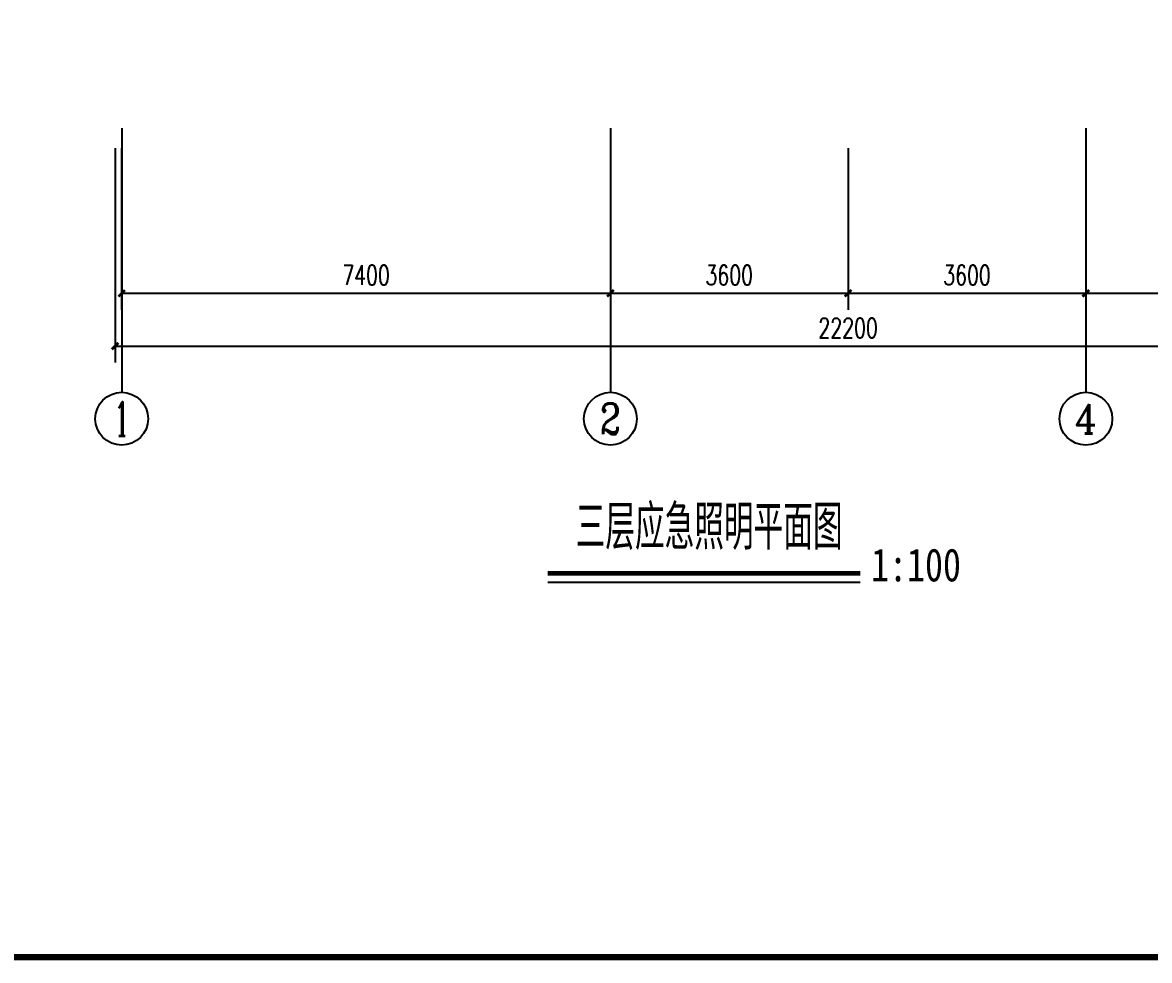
# Model space of a CAD drawing. Extents: x 6250600 to 6678662, y -692028 to -290561.
# Drawn here: x 6419556 to 6436620, y -511192 to -496988 of the extents above; entities that cross this region are included whole.
import ezdxf
from ezdxf.enums import TextEntityAlignment as Align

# ---------------------------------------------------------------- set-up
doc = ezdxf.new("R2010")
doc.units = 0
doc.header["$LTSCALE"] = 1000
doc.header["$MEASUREMENT"] = 0
doc.layers.get('0').update_dxf_attribs({"linetype": 'CONTINUOUS'})
doc.layers.get('Defpoints').update_dxf_attribs({"linetype": 'CONTINUOUS'})
for name, color, linetype in [('AXIS_TEXT', 7, 'CONTINUOUS'), ('PUB_TITLE', 4, 'CONTINUOUS'), ('图名', 15, 'CONTINUOUS'), ('建筑底图', 251, 'CONTINUOUS')]:
    doc.layers.add(name, color=color, linetype=linetype)
doc.styles.add('_TCH_AXIS', font='COMPLEX', dxfattribs={"bigfont": 'GBCBIG'})
doc.styles.add('_TCH_DIM_T3', font='SIMPLEX', dxfattribs={"width": 0.705882, "bigfont": 'GBCBIG'})
doc.styles.add('COMPLEX', font='COMPLEX')
doc.styles.add('sceie', font='sceie.shx', dxfattribs={"width": 0.7, "bigfont": 'sceic.shx'})
doc.styles.add('宋体', font='', dxfattribs={"width": 0.7})
doc.styles.get('宋体').set_extended_font_data('SimSun')
doc.dimstyles.new('_TCH_ARCH&&100', dxfattribs={"dimtxt": 297.5, "dimasz": 100, "dimexe": 250, "dimexo": 300, "dimgap": 126.25, "dimtad": 1, "dimdec": 0, "dimzin": 0, "dimdsep": 46, "dimtxsty": '_TCH_DIM_T3', "dimblk": 'ARCHTICK', "dimcen": 0.09, "dimclrt": 7, "dimazin": 2, "dimtfac": 1, "dimtdec": 0, "dimtix": 1, "dimtmove": 2, "dimatfit": 3, "dimfxl": 0, "dimtolj": 1, "dimtzin": 0, "dimarcsym": 0})

# ---------------------------------------------------------------- blocks, each defined once
blk = doc.blocks.new('_AXISO')
blk.add_circle((0, 0), 0.5)
at = {"layer": 'AXIS_TEXT', "style": 'COMPLEX', "width": 1.041667}
blk.add_attdef('A', text='', height=0.56, dxfattribs=at).set_placement((-0.25, -0.28), (0.25, -0.28), align=Align.FIT)
blk = doc.blocks.new('_ArchTick')
at = {"color": 0, "linetype": 'ByBlock', "const_width": 0.4}
blk.add_lwpolyline([(-0.5, -0.5), (0.5, 0.5)], dxfattribs=at)
blk = doc.blocks.new('*D400')
at = {"layer": 'Defpoints', "color": 0, "transparency": 16777216}
for p in [(6420957, -498588), (6443157, -498588), (6443157, -501888)]:
    blk.add_point(p, dxfattribs=at)
at = {"layer": '建筑底图', "color": 0, "lineweight": -2, "transparency": 16777216}
for p, q in [((6420957, -498888), (6420957, -502138)), ((6443157, -498888), (6443157, -502138)), ((6420957, -501888), (6443157, -501888))]:
    blk.add_line(p, q, dxfattribs=at)
at = {"layer": '建筑底图', "color": 0, "lineweight": -2, "transparency": 16777216, "xscale": 100, "yscale": 100, "zscale": 100, "rotation": 180}
blk.add_blockref('_ArchTick', (6420957, -501888), dxfattribs=at)
at = {"layer": '建筑底图', "color": 0, "lineweight": -2, "transparency": 16777216, "xscale": 100, "yscale": 100, "zscale": 100}
blk.add_blockref('_ArchTick', (6443157, -501888), dxfattribs=at)
at = {"layer": '建筑底图', "color": 7, "transparency": 16777216, "insert": (6432057, -501613), "char_height": 297.5, "attachment_point": 5, "style": '_TCH_DIM_T3'}
blk.add_mtext('\\A1;22200', dxfattribs=at)
blk = doc.blocks.new('*D401')
at = {"layer": 'Defpoints', "color": 0, "transparency": 16777216}
for p in [(6421057, -498588), (6428457, -498588), (6428457, -501088)]:
    blk.add_point(p, dxfattribs=at)
at = {"layer": '建筑底图', "color": 0, "lineweight": -2, "transparency": 16777216}
for p, q in [((6421057, -498888), (6421057, -501338)), ((6428457, -498888), (6428457, -501338)), ((6421057, -501088), (6428457, -501088))]:
    blk.add_line(p, q, dxfattribs=at)
at = {"layer": '建筑底图', "color": 0, "lineweight": -2, "transparency": 16777216, "xscale": 100, "yscale": 100, "zscale": 100, "rotation": 180}
blk.add_blockref('_ArchTick', (6421057, -501088), dxfattribs=at)
at = {"layer": '建筑底图', "color": 0, "lineweight": -2, "transparency": 16777216, "xscale": 100, "yscale": 100, "zscale": 100}
blk.add_blockref('_ArchTick', (6428457, -501088), dxfattribs=at)
at = {"layer": '建筑底图', "color": 7, "transparency": 16777216, "insert": (6424757, -500813), "char_height": 297.5, "attachment_point": 5, "style": '_TCH_DIM_T3'}
blk.add_mtext('\\A1;7400', dxfattribs=at)
blk = doc.blocks.new('*D402')
at = {"layer": 'Defpoints', "color": 0, "transparency": 16777216}
for p in [(6428457, -498588), (6432057, -498588), (6432057, -501088)]:
    blk.add_point(p, dxfattribs=at)
at = {"layer": '建筑底图', "color": 0, "lineweight": -2, "transparency": 16777216}
for p, q in [((6428457, -498888), (6428457, -501338)), ((6432057, -498888), (6432057, -501338)), ((6428457, -501088), (6432057, -501088))]:
    blk.add_line(p, q, dxfattribs=at)
at = {"layer": '建筑底图', "color": 0, "lineweight": -2, "transparency": 16777216, "xscale": 100, "yscale": 100, "zscale": 100, "rotation": 180}
blk.add_blockref('_ArchTick', (6428457, -501088), dxfattribs=at)
at = {"layer": '建筑底图', "color": 0, "lineweight": -2, "transparency": 16777216, "xscale": 100, "yscale": 100, "zscale": 100}
blk.add_blockref('_ArchTick', (6432057, -501088), dxfattribs=at)
at = {"layer": '建筑底图', "color": 7, "transparency": 16777216, "insert": (6430257, -500813), "char_height": 297.5, "attachment_point": 5, "style": '_TCH_DIM_T3'}
blk.add_mtext('\\A1;3600', dxfattribs=at)
blk = doc.blocks.new('*D403')
at = {"layer": 'Defpoints', "color": 0, "transparency": 16777216}
for p in [(6432057, -498588), (6435657, -498588), (6435657, -501088)]:
    blk.add_point(p, dxfattribs=at)
at = {"layer": '建筑底图', "color": 0, "lineweight": -2, "transparency": 16777216}
for p, q in [((6432057, -498888), (6432057, -501338)), ((6435657, -498888), (6435657, -501338)), ((6432057, -501088), (6435657, -501088))]:
    blk.add_line(p, q, dxfattribs=at)
at = {"layer": '建筑底图', "color": 0, "lineweight": -2, "transparency": 16777216, "xscale": 100, "yscale": 100, "zscale": 100, "rotation": 180}
blk.add_blockref('_ArchTick', (6432057, -501088), dxfattribs=at)
at = {"layer": '建筑底图', "color": 0, "lineweight": -2, "transparency": 16777216, "xscale": 100, "yscale": 100, "zscale": 100}
blk.add_blockref('_ArchTick', (6435657, -501088), dxfattribs=at)
at = {"layer": '建筑底图', "color": 7, "transparency": 16777216, "insert": (6433857, -500813), "char_height": 297.5, "attachment_point": 5, "style": '_TCH_DIM_T3'}
blk.add_mtext('\\A1;3600', dxfattribs=at)
blk = doc.blocks.new('*D404')
at = {"layer": 'Defpoints', "color": 0, "transparency": 16777216}
for p in [(6435657, -498588), (6443057, -498588), (6443057, -501088)]:
    blk.add_point(p, dxfattribs=at)
at = {"layer": '建筑底图', "color": 0, "lineweight": -2, "transparency": 16777216}
for p, q in [((6435657, -498888), (6435657, -501338)), ((6443057, -498888), (6443057, -501338)), ((6435657, -501088), (6443057, -501088))]:
    blk.add_line(p, q, dxfattribs=at)
at = {"layer": '建筑底图', "color": 0, "lineweight": -2, "transparency": 16777216, "xscale": 100, "yscale": 100, "zscale": 100, "rotation": 180}
blk.add_blockref('_ArchTick', (6435657, -501088), dxfattribs=at)
at = {"layer": '建筑底图', "color": 0, "lineweight": -2, "transparency": 16777216, "xscale": 100, "yscale": 100, "zscale": 100}
blk.add_blockref('_ArchTick', (6443057, -501088), dxfattribs=at)
at = {"layer": '建筑底图', "color": 7, "transparency": 16777216, "insert": (6439357, -500813), "char_height": 297.5, "attachment_point": 5, "style": '_TCH_DIM_T3'}
blk.add_mtext('\\A1;7400', dxfattribs=at)

msp = doc.modelspace()

# ---------------------------------------------------------------- linework, layer by layer
at = {"layer": 'PUB_TITLE', "color": 4, "const_width": 100}
msp.add_lwpolyline([(6404992.3, -511141.8), (6460892.3, -511141.8), (6460892.3, -471141.8), (6404992.3, -471141.8)], close=True, dxfattribs=at)
at = {"layer": '图名', "color": 3}
msp.add_line((6427508.5, -505464.1), (6432241.2, -505464.1), dxfattribs=at)
at = {"layer": '图名', "color": 3, "const_width": 70}
msp.add_lwpolyline([(6427508.5, -505330.9), (6432241.2, -505330.9)], dxfattribs=at)
at = {"layer": '建筑底图'}
for p, q in [((6421057.2, -498587.6), (6421057.2, -502587.6)), ((6428457.2, -498587.6), (6428457.2, -502587.6)), ((6435657.2, -498587.6), (6435657.2, -502587.6))]:
    msp.add_line(p, q, dxfattribs=at)

# ---------------------------------------------------------------- block references
ref = msp.add_blockref('_AXISO', (6421057.2, -502987.6), dxfattribs=dict(at, xscale=800, yscale=800, zscale=800))
ref.add_attrib('A', '1', dxfattribs={"layer": 'AXIS_TEXT', "color": 0, "height": 514.7, "style": '_TCH_AXIS'}).set_placement((6420946.9, -503245), (6421167.5, -503245), align=Align.FIT)
ref = msp.add_blockref('_AXISO', (6428457.2, -502987.6), dxfattribs=dict(at, xscale=800, yscale=800, zscale=800))
ref.add_attrib('A', '2', dxfattribs={"layer": 'AXIS_TEXT', "color": 0, "height": 465.9, "style": '_TCH_AXIS'}).set_placement((6428301.9, -503220.6), (6428612.5, -503220.6), align=Align.FIT)
ref = msp.add_blockref('_AXISO', (6435657.2, -502987.6), dxfattribs=dict(at, xscale=800, yscale=800, zscale=800))
ref.add_attrib('A', '4', dxfattribs={"layer": 'AXIS_TEXT', "color": 0, "height": 445.4, "style": '_TCH_AXIS'}).set_placement((6435487.5, -503210.3), (6435826.9, -503210.3), align=Align.FIT)

# ---------------------------------------------------------------- texts
at = {"layer": '图名', "color": 3, "style": '宋体', "width": 0.8}
msp.add_text('1:100', height=500, dxfattribs=at).set_placement((6432404.9, -505451))
at = {"layer": '建筑底图', "color": 0, "style": 'sceie', "width": 0.7}
msp.add_text('三层应急照明平面图', height=675.18, dxfattribs=at).set_placement((6427932.1, -504970.1))

# ---------------------------------------------------------------- dimensions: what is measured, and where the dimension line sits
at = {"layer": '建筑底图'}
for p1, p2, distance, picture, middle in [((6420957.2, -498587.6), (6443157.2, -498587.6), -3300, '*D400', (6432057.2, -501612.6)), ((6421057.2, -498587.6), (6428457.2, -498587.6), -2500, '*D401', (6424757.2, -500812.6)), ((6428457.2, -498587.6), (6432057.2, -498587.6), -2500, '*D402', (6430257.2, -500812.6)), ((6432057.2, -498587.6), (6435657.2, -498587.6), -2500, '*D403', (6433857.2, -500812.6)), ((6435657.2, -498587.6), (6443057.2, -498587.6), -2500, '*D404', (6439357.2, -500812.6))]:
    dim = msp.add_aligned_dim(p1=p1, p2=p2, distance=distance, dimstyle='_TCH_ARCH&&100', dxfattribs=at)
    dim.commit()
    dim.dimension.update_dxf_attribs({"geometry": picture, "text_midpoint": middle})

doc.saveas('drawing.dxf')
